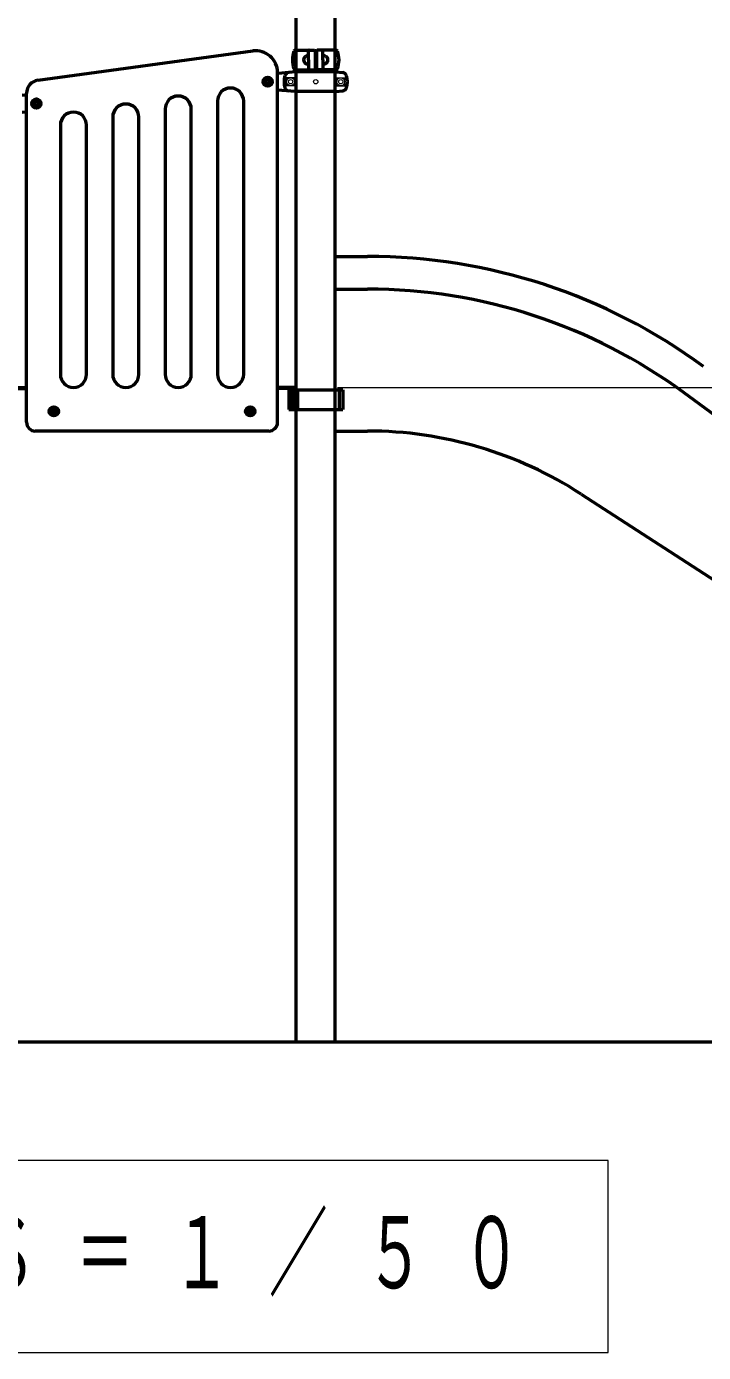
# Model space of a CAD drawing. Units: millimetres on the paper, scale 1:50. Extents: x -365 to 0, y -594 to 257.
# Drawn here: x -225 to -194, y -148 to -87.2 of the extents above; entities that cross this region are included whole.
import ezdxf

# ---------------------------------------------------------------- set-up
doc = ezdxf.new("R2010")
doc.units = ezdxf.units.MM
doc.linetypes.add('USER1', pattern=[4.5, 2.5, -2])
doc.layers.add('LY_1', color=140, linetype='Continuous', lineweight=50)
doc.styles.add('ＭＳ ゴシック', font='')
doc.styles.get('ＭＳ ゴシック').set_extended_font_data('MS Gothic')

msp = doc.modelspace()

# ---------------------------------------------------------------- linework, layer by layer
at = {"layer": 'LY_1'}
for p, q in [((-212.667, -133.773), (-212.667, -75.483)), ((-210.885, -133.773), (-210.885, -75.483)), ((-224.507, -89.705), (-214.661, -88.362)), ((-212.698, -88.323), (-211.846, -88.323)), ((-212.101, -88.587), (-212.141, -88.586)), ((-212.101, -88.773), (-212.101, -88.343)), ((-211.806, -88.363), (-211.806, -89.183)), ((-211.746, -88.363), (-211.746, -89.183)), ((-210.854, -88.323), (-211.706, -88.323)), ((-211.451, -88.773), (-211.451, -88.343)), ((-211.451, -88.587), (-211.411, -88.586)), ((-212.698, -89.223), (-211.846, -89.223)), ((-212.101, -88.959), (-212.141, -88.96)), ((-212.101, -88.773), (-212.101, -89.203)), ((-210.856, -89.223), (-211.706, -89.223)), ((-211.451, -88.773), (-211.451, -89.203)), ((-211.451, -88.959), (-211.411, -88.96)), ((-213.976, -89.681), (-214.056, -89.727)), ((-214.056, -89.727), (-214.056, -89.819)), ((-213.976, -89.865), (-214.056, -89.819)), ((-213.896, -89.727), (-213.976, -89.681)), ((-213.896, -89.819), (-213.976, -89.865)), ((-213.896, -89.727), (-213.896, -89.819)), ((-213.526, -105.373), (-213.526, -89.353)), ((-213.326, -89.378), (-213.526, -89.393)), ((-212.696, -89.323), (-213.326, -89.378)), ((-210.856, -89.323), (-212.696, -89.323)), ((-210.856, -89.323), (-210.54, -89.351)), ((-225.226, -90.378), (-225.026, -90.393)), ((-225.026, -105.373), (-225.026, -90.299)), ((-213.326, -90.168), (-213.526, -90.153)), ((-212.696, -90.223), (-213.326, -90.168)), ((-210.856, -90.223), (-212.696, -90.223)), ((-210.856, -90.223), (-210.54, -90.195)), ((-224.576, -90.681), (-224.656, -90.727)), ((-224.656, -90.727), (-224.656, -90.819)), ((-224.576, -90.865), (-224.656, -90.819)), ((-224.496, -90.727), (-224.576, -90.681)), ((-224.496, -90.819), (-224.576, -90.865)), ((-224.496, -90.727), (-224.496, -90.819)), ((-218.676, -91.028), (-218.676, -103.173)), ((-217.476, -103.173), (-217.476, -91.028)), ((-216.276, -90.661), (-216.276, -103.173)), ((-215.076, -103.173), (-215.076, -90.661)), ((-225.226, -91.168), (-225.026, -91.153)), ((-221.076, -91.395), (-221.076, -103.173)), ((-219.876, -103.173), (-219.876, -91.395)), ((-223.476, -91.762), (-223.476, -103.173)), ((-222.276, -103.173), (-222.276, -91.762)), ((-210.885, -97.773), (-209.396, -97.773)), ((-210.885, -99.273), (-209.396, -99.273)), ((-225.885, -103.773), (-225.026, -103.773)), ((-225.885, -103.819), (-225.026, -103.819)), ((-212.667, -103.773), (-213.526, -103.773)), ((-212.667, -103.819), (-213.526, -103.819)), ((-213.012, -103.893), (-210.54, -103.893)), ((-213.012, -103.893), (-213.012, -104.793)), ((-212.857, -103.893), (-212.857, -104.793)), ((-212.798, -103.893), (-212.798, -104.793)), ((-212.61, -103.893), (-212.61, -104.793)), ((-210.706, -103.893), (-210.706, -104.793)), ((-210.54, -103.893), (-210.54, -104.793)), ((-168.357, -123.509), (-194.897, -104.024)), ((-223.856, -104.827), (-223.776, -104.781)), ((-223.856, -104.827), (-223.856, -104.919)), ((-223.856, -104.919), (-223.776, -104.965)), ((-223.776, -104.781), (-223.696, -104.827)), ((-223.776, -104.965), (-223.696, -104.919)), ((-223.696, -104.827), (-223.696, -104.919)), ((-214.856, -104.827), (-214.776, -104.781)), ((-214.856, -104.827), (-214.856, -104.919)), ((-214.856, -104.919), (-214.776, -104.965)), ((-214.776, -104.781), (-214.696, -104.827)), ((-214.776, -104.965), (-214.696, -104.919)), ((-214.696, -104.827), (-214.696, -104.919)), ((-213.012, -104.793), (-210.54, -104.793)), ((-213.926, -105.773), (-224.626, -105.773)), ((-210.885, -105.773), (-209.396, -105.773)), ((-199.611, -108.665), (-169.96, -127.868))]:
    msp.add_line(p, q, dxfattribs=at)
at = {"layer": 'LY_1', "color": 7, "lineweight": 13}
for p, q in [((-213.111, -89.958), (-213.111, -89.588)), ((-212.741, -89.588), (-213.111, -89.588)), ((-210.811, -89.588), (-210.441, -89.588)), ((-210.441, -89.958), (-210.441, -89.588)), ((-212.741, -89.958), (-213.111, -89.958)), ((-210.811, -89.958), (-210.441, -89.958)), ((-210.776, -103.773), (-146.984, -103.773)), ((-198.376, -139.182), (-255.176, -139.182)), ((-198.376, -147.982), (-198.376, -139.182)), ((-255.176, -147.982), (-198.376, -147.982))]:
    msp.add_line(p, q, dxfattribs=at)
at = {"layer": 'LY_1', "color": 7}
msp.add_line((-150.658, -133.773), (-298.102, -133.773), dxfattribs=at)
at = {"layer": 'LY_1', "color": 7, "lineweight": 13}
for centre, radius in [((-213.976, -89.773), 0.24), ((-213.976, -89.773), 0.11), ((-212.926, -89.773), 0.185), ((-212.926, -89.773), 0.1), ((-211.776, -89.773), 0.1), ((-210.626, -89.773), 0.185), ((-210.626, -89.773), 0.1), ((-224.576, -90.773), 0.24), ((-224.576, -90.773), 0.11), ((-223.776, -104.873), 0.24), ((-223.776, -104.873), 0.11), ((-214.776, -104.873), 0.24), ((-214.776, -104.873), 0.11)]:
    msp.add_circle(centre, radius, dxfattribs=at)
at = {"layer": 'LY_1'}
for centre in [(-213.976, -89.773), (-224.576, -90.773), (-223.776, -104.873), (-214.776, -104.873)]:
    msp.add_circle(centre, 0.21, dxfattribs=at)
at = {"layer": 'LY_1', "color": 7, "linetype": 'USER1', "lineweight": 13}
for centre in [(-213.976, -89.773), (-224.576, -90.773), (-223.776, -104.873), (-214.776, -104.873)]:
    msp.add_circle(centre, 0.125, dxfattribs=at)
at = {"layer": 'LY_1'}
for centre, radius, start, end in [((-214.526, -89.353), 1, 0, 97.46846), ((-211.724, -88.773), 1.122, 159.19706, 200.80294), ((-212.698, -88.403), 0.08, 90, 159.19706), ((-212.147, -88.773), 0.187, 88, 272), ((-212.081, -88.343), 0.02, 90, 180), ((-211.846, -88.363), 0.04, 0, 90), ((-211.706, -88.363), 0.04, 90, 180), ((-211.471, -88.343), 0.02, 0, 90), ((-211.404, -88.773), 0.187, 268, 92), ((-210.854, -88.403), 0.08, 20.80294, 90), ((-211.828, -88.773), 1.122, 339.19706, 20.80294), ((-212.698, -89.143), 0.08, 200.80294, 270), ((-212.081, -89.203), 0.02, 180, 270), ((-211.846, -89.183), 0.04, 270, 0), ((-211.706, -89.183), 0.04, 180, 270), ((-211.471, -89.203), 0.02, 270, 0), ((-210.854, -89.143), 0.08, 270, 339.19706), ((-224.426, -90.299), 0.6, 97.46846, 180), ((-212.226, -89.773), 1, 163.80375, 196.19625), ((-212.994, -89.55), 0.2, 95, 163.80375), ((-210.558, -89.55), 0.2, 16.19625, 85), ((-211.326, -89.773), 1, 343.80375, 16.19625), ((-218.076, -91.028), 0.6, 0, 180), ((-215.676, -90.661), 0.6, 0, 180), ((-212.994, -89.996), 0.2, 196.19625, 265), ((-210.558, -89.996), 0.2, 275, 343.80375), ((-220.476, -91.395), 0.6, 0, 180), ((-222.876, -91.762), 0.6, 0, 180), ((-209.396, -123.773), 26, 53.71473, 90), ((-209.396, -123.773), 24.5, 53.71473, 90), ((-222.876, -103.173), 0.6, 180, 0), ((-220.476, -103.173), 0.6, 180, 0), ((-218.076, -103.173), 0.6, 180, 0), ((-215.676, -103.173), 0.6, 180, 0), ((-224.626, -105.373), 0.4, 180, 270), ((-213.926, -105.373), 0.4, 270, 0), ((-209.396, -123.773), 18, 57.07173, 90)]:
    msp.add_arc(centre, radius, start, end, dxfattribs=at)
at = {"layer": 'LY_1', "color": 7, "lineweight": 13}
for centre, start, end in [((-215.301, -89.773), 355.87048, 4.12952), ((-208.251, -89.773), 175.87048, 184.12952)]:
    msp.add_arc(centre, 2.567, start, end, dxfattribs=at)

# ---------------------------------------------------------------- texts
at = {"layer": 'LY_1', "color": 7, "insert": (-253.776, -143.582), "char_height": 3.299, "attachment_point": 4, "style": 'ＭＳ ゴシック'}
msp.add_mtext('\\T1.64;\\W0.6;Ｃ視立面図\u3000Ｓ＝１／５０', dxfattribs=at)

doc.saveas('drawing.dxf')
